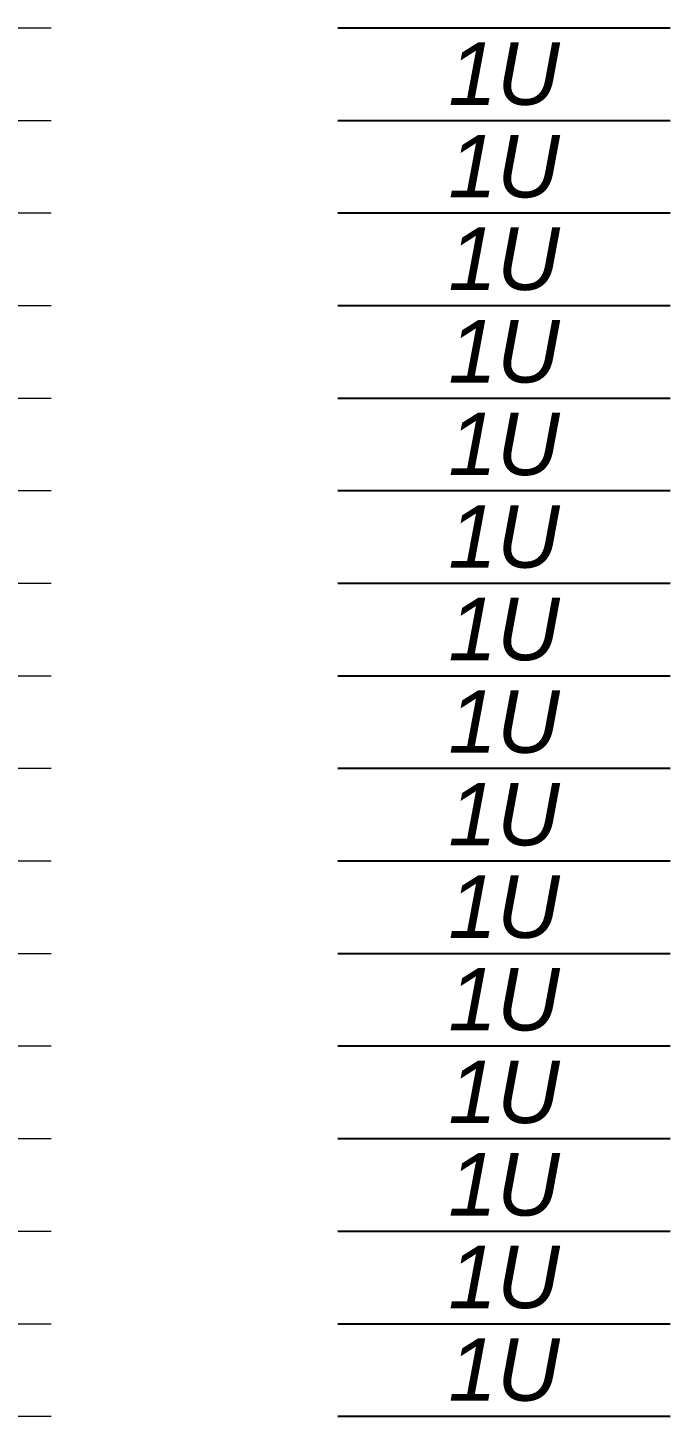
# Model space of a CAD drawing. Header units: millimetres. Extents: x -71336 to -33468, y -26189 to 22712.
# Drawn here: x -34009 to -33700, y -9532 to -8865 of the extents above; entities that cross this region are included whole.
import ezdxf

# ---------------------------------------------------------------- set-up
doc = ezdxf.new("R2010")
doc.units = ezdxf.units.MM
doc.layers.add('SC - Rack Layout - U-guides and centreline', color=5, linetype='Continuous', lineweight=13, plot=False)
doc.layers.add('SC - Text', color=7, linetype='Continuous')
doc.layers.add('SC - TITLE_BLOCK', color=7, linetype='Continuous')
doc.styles.get("Standard").update_dxf_attribs({"font": 'arial.ttf', "height": 35})

# ---------------------------------------------------------------- blocks, each defined once
blk = doc.blocks.new('*U220')
at = {"layer": 'SC - Rack Layout - U-guides and centreline', "ltscale": 5}
blk.add_lwpolyline([(-300, 0), (300, 0)], dxfattribs=at)
blk = doc.blocks.new('*U221')
at = {"layer": 'SC - Rack Layout - U-guides and centreline', "color": 0, "linetype": 'ByBlock', "lineweight": -2, "transparency": 16777216}
for p in [(0, 666.75), (0, 622.3), (0, 577.85), (0, 533.4), (0, 488.95), (0, 444.5), (0, 400.05), (0, 355.6), (0, 311.15), (0, 266.7), (0, 222.25), (0, 177.8), (0, 133.35), (0, 88.9), (0, 44.45), (0, 0)]:
    blk.add_blockref('*U220', p, dxfattribs=at)

msp = doc.modelspace()

# ---------------------------------------------------------------- linework, layer by layer
at = {"layer": 'SC - TITLE_BLOCK'}
for p, q in [((-33859.97, -8865.428), (-33700.3, -8865.428)), ((-33859.97, -8909.878), (-33700.3, -8909.878)), ((-33859.97, -8954.328), (-33700.3, -8954.328)), ((-33859.97, -8998.778), (-33700.3, -8998.778)), ((-33859.97, -9043.228), (-33700.3, -9043.228)), ((-33859.97, -9087.678), (-33700.3, -9087.678)), ((-33859.97, -9132.128), (-33700.3, -9132.128)), ((-33859.97, -9176.578), (-33700.3, -9176.578)), ((-33859.97, -9221.028), (-33700.3, -9221.028)), ((-33859.97, -9265.478), (-33700.3, -9265.478)), ((-33859.97, -9309.928), (-33700.3, -9309.928)), ((-33859.97, -9354.378), (-33700.3, -9354.378)), ((-33859.97, -9398.828), (-33700.3, -9398.828)), ((-33859.97, -9443.278), (-33700.3, -9443.278)), ((-33859.97, -9487.728), (-33700.3, -9487.728)), ((-33859.97, -9532.178), (-33700.3, -9532.178))]:
    msp.add_line(p, q, dxfattribs=at)

# ---------------------------------------------------------------- block references
at = {"layer": 'SC - Rack Layout - U-guides and centreline'}
msp.add_blockref('*U221', (-34297.756, -9532.178), dxfattribs=at)

# ---------------------------------------------------------------- texts
at = {"layer": 'SC - Text', "char_height": 30, "width": 641.95739, "attachment_point": 5}
for insert in [(-33780.135, -8887.653), (-33780.135, -8932.103), (-33780.135, -8976.553), (-33780.135, -9021.003), (-33780.135, -9065.453), (-33780.135, -9109.903), (-33780.135, -9154.353), (-33780.135, -9198.803), (-33780.135, -9243.253), (-33780.135, -9287.703), (-33780.135, -9332.153), (-33780.135, -9376.603), (-33780.135, -9421.053), (-33780.135, -9465.503), (-33780.135, -9509.953)]:
    msp.add_mtext('\\pxqc;{\\f@Arial Unicode MS|b0|i1|c0|p34;1U}', dxfattribs=dict(at, insert=insert))

doc.saveas('drawing.dxf')
